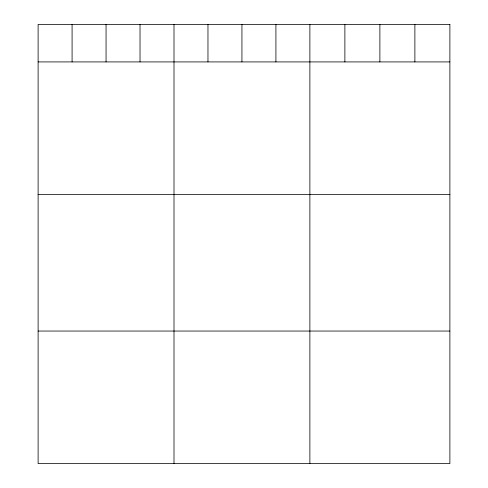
<?xml version="1.0" encoding="UTF-8"?>
<svg xmlns="http://www.w3.org/2000/svg" width="488" height="488" viewBox="0 0 488 488"><rect width="100%" height="100%" fill="white"/><g stroke="black" fill="none" stroke-linecap="round" stroke-linejoin="round"><path stroke-width="0.73" d="M38.113 61.921L449.887 61.921M38.113 194.48L449.887 194.48M38.113 331.047L449.887 331.047M414.885 24.4L414.885 61.921M379.884 24.4L379.884 61.921M344.882 24.4L344.882 61.921M309.886 24.4L309.886 463.6M275.915 24.4L275.915 61.921M241.938 24.4L241.938 61.921M207.967 24.4L207.967 61.921M173.996 24.4L173.996 463.6M140.025 24.4L140.025 61.921M106.055 24.4L106.055 61.921M72.084 24.4L72.084 61.921M449.887 24.4L38.113 24.4L38.113 463.6L449.887 463.6L449.887 24.4"/></g></svg>
